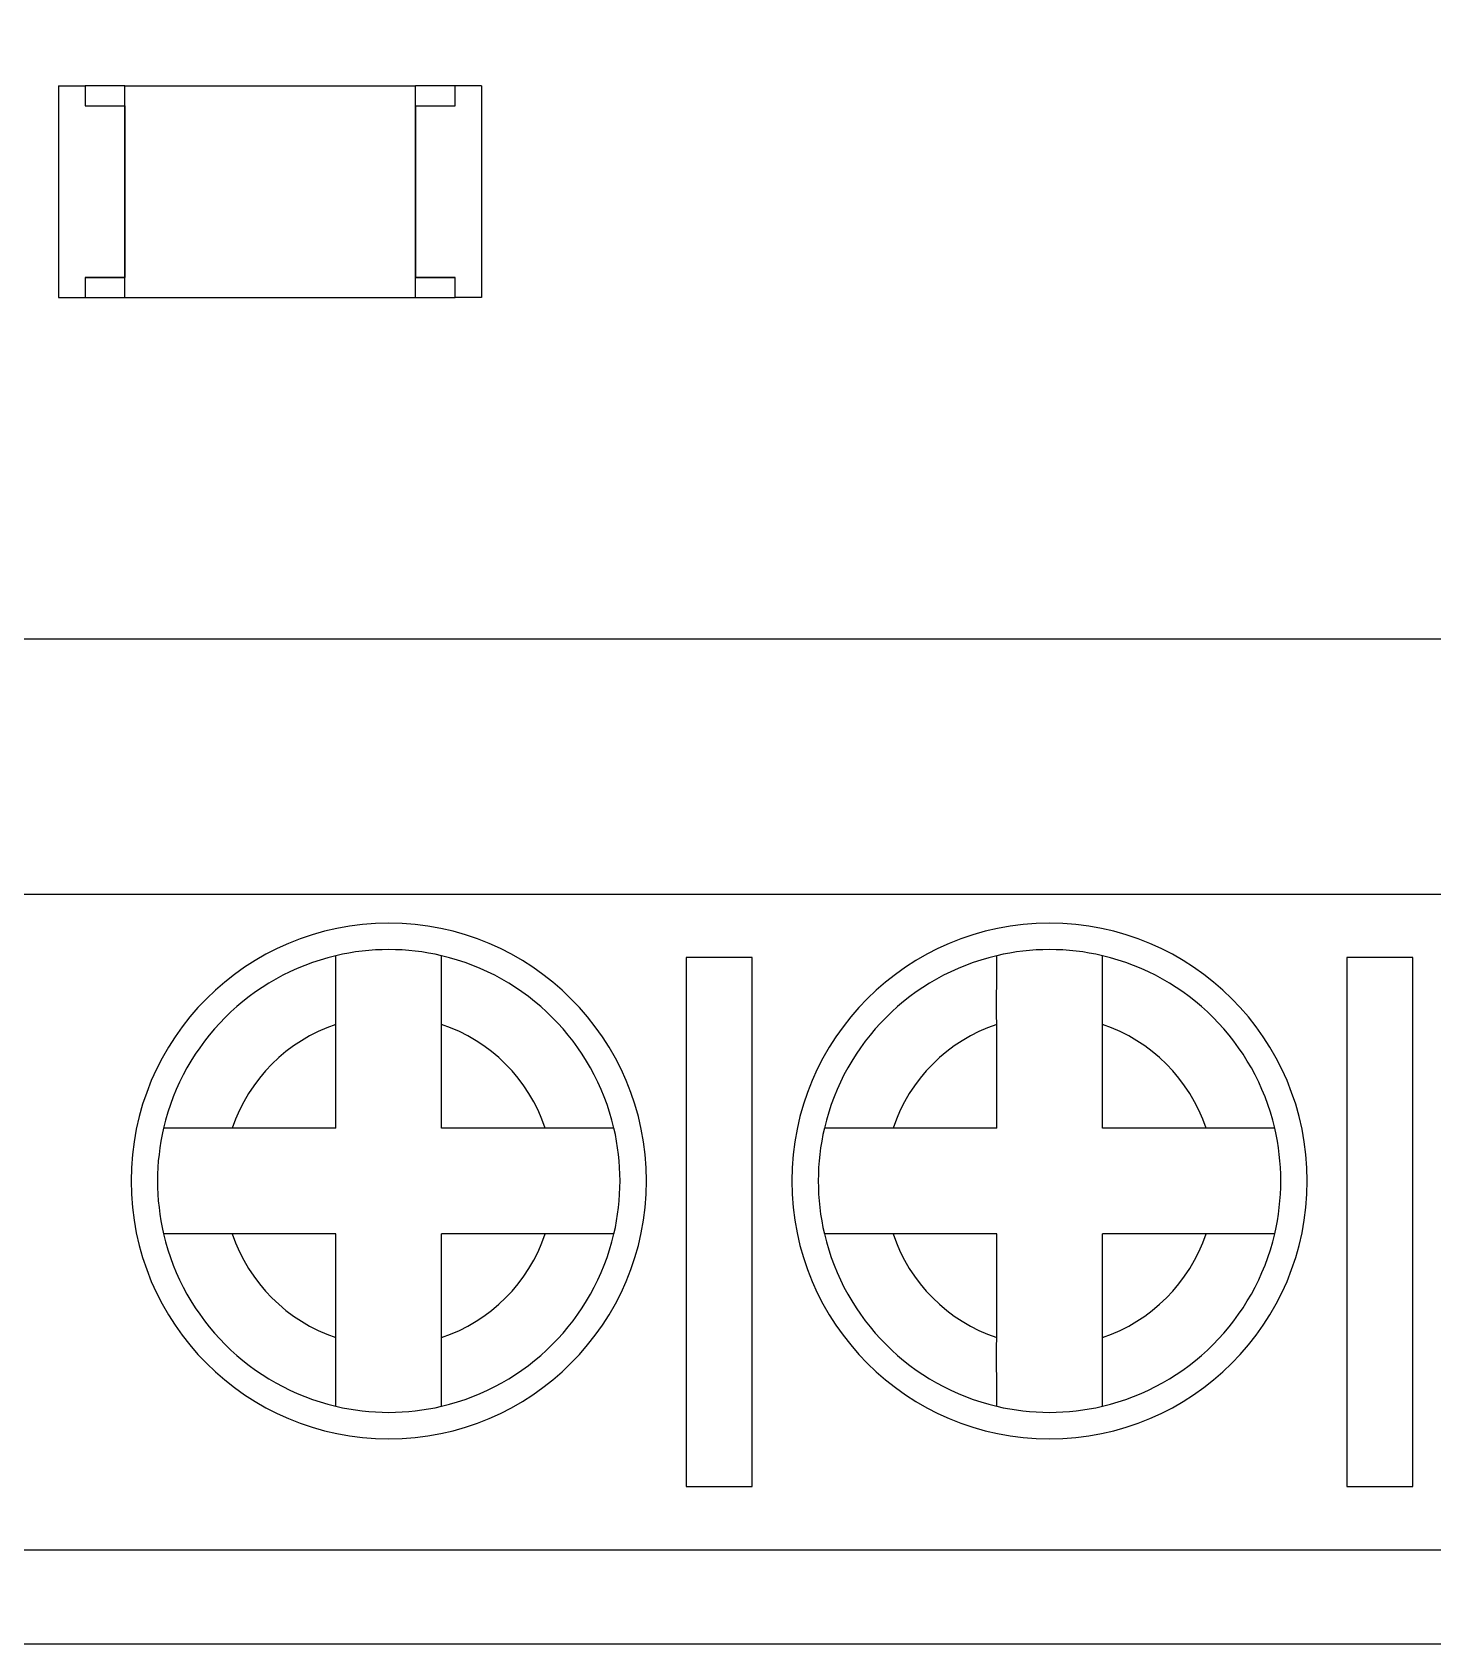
# Model space of a CAD drawing. Header units: millimetres. Extents: x 464 to 694, y 328 to 578.
# Drawn here: x 528.18 to 549.38, y 392.33 to 416.71 of the extents above; entities that cross this region are included whole.
import ezdxf

# ---------------------------------------------------------------- set-up
doc = ezdxf.new("R2010")
doc.units = ezdxf.units.MM

msp = doc.modelspace()

# ---------------------------------------------------------------- linework, layer by layer
at = {"color": 7, "linetype": 'Continuous', "lineweight": 25}
for p, q in [((528.58, 415.898), (528.98, 415.898)), ((528.58, 415.898), (528.58, 412.698)), ((528.98, 415.898), (528.98, 415.598)), ((529.58, 415.898), (528.98, 415.898)), ((529.58, 415.898), (533.98, 415.898)), ((529.58, 412.698), (529.58, 415.898)), ((533.98, 412.698), (533.98, 415.898)), ((534.58, 415.898), (533.98, 415.898)), ((534.98, 415.898), (534.58, 415.898)), ((534.58, 415.598), (534.58, 415.898)), ((534.98, 415.898), (534.98, 412.698)), ((528.98, 415.598), (529.58, 415.598)), ((529.58, 415.598), (529.58, 412.998)), ((533.98, 415.598), (533.98, 412.998)), ((533.98, 415.598), (534.58, 415.598)), ((529.58, 412.998), (528.98, 412.998)), ((528.98, 412.998), (528.98, 412.698)), ((528.98, 412.998), (529.58, 412.998)), ((534.58, 412.998), (533.98, 412.998)), ((533.98, 412.998), (534.58, 412.998)), ((534.58, 412.698), (534.58, 412.998)), ((528.58, 412.698), (528.98, 412.698)), ((528.58, 412.698), (528.68, 412.698)), ((528.58, 412.698), (528.58, 412.698)), ((528.68, 412.698), (528.68, 412.698)), ((528.68, 412.698), (528.98, 412.698)), ((528.98, 412.698), (529.58, 412.698)), ((528.98, 412.698), (529.58, 412.698)), ((529.58, 412.698), (533.98, 412.698)), ((529.58, 412.698), (533.98, 412.698)), ((533.98, 412.698), (534.58, 412.698)), ((533.98, 412.698), (534.58, 412.698)), ((534.88, 412.698), (534.58, 412.698)), ((534.98, 412.698), (534.58, 412.698)), ((534.98, 412.698), (534.88, 412.698)), ((534.88, 412.698), (534.88, 412.698)), ((534.98, 412.698), (534.98, 412.698)), ((508.576, 407.534), (578.576, 407.534)), ((508.576, 403.674), (578.576, 403.674)), ((538.076, 402.714), (538.076, 394.714)), ((539.076, 402.714), (538.076, 402.714)), ((539.076, 394.714), (539.076, 402.714)), ((548.076, 402.714), (548.076, 394.714)), ((549.076, 402.714), (548.076, 402.714)), ((549.076, 394.714), (549.076, 402.714)), ((532.776, 400.134), (532.776, 401.702)), ((534.376, 400.134), (534.376, 401.702)), ((542.776, 400.134), (542.776, 401.702)), ((544.376, 400.134), (544.376, 401.702)), ((532.776, 400.134), (531.207, 400.134)), ((535.944, 400.134), (534.376, 400.134)), ((542.776, 400.134), (541.207, 400.134)), ((545.944, 400.134), (544.376, 400.134)), ((532.776, 398.534), (531.207, 398.534)), ((532.776, 396.965), (532.776, 398.534)), ((535.944, 398.534), (534.376, 398.534)), ((534.376, 396.965), (534.376, 398.534)), ((542.776, 398.534), (541.207, 398.534)), ((542.776, 396.965), (542.776, 398.534)), ((545.944, 398.534), (544.376, 398.534)), ((544.376, 396.965), (544.376, 398.534)), ((538.076, 394.714), (539.076, 394.714)), ((548.076, 394.714), (549.076, 394.714)), ((508.576, 393.754), (578.576, 393.754)), ((508.576, 392.334), (578.576, 392.334))]:
    msp.add_line(p, q, dxfattribs=at)
for centre, radius, start, end in [((578.526, 464), 100.099, 314.4115, 225.62855), ((533.576, 399.334), 3.9, 0, 180), ((543.576, 399.334), 3.9, 0, 180), ((533.576, 399.334), 3.5, 103.213, 166.787), ((533.576, 399.334), 3.5, 76.787, 103.213), ((533.576, 399.334), 3.5, 13.213, 76.787), ((543.576, 399.334), 3.5, 103.213, 166.787), ((543.576, 399.334), 3.5, 76.787, 103.213), ((543.576, 399.334), 3.5, 13.213, 76.787), ((533.576, 399.334), 2.5, 108.6629, 161.3371), ((533.576, 399.334), 2.5, 18.6629, 71.3371), ((543.576, 399.334), 2.5, 108.6629, 161.3371), ((543.576, 399.334), 2.5, 18.6629, 71.3371), ((533.576, 399.334), 3.5, 166.787, 180), ((533.576, 399.334), 3.5, 0, 13.213), ((543.576, 399.334), 3.5, 166.787, 180), ((543.576, 399.334), 3.5, 0, 13.213), ((533.576, 399.334), 3.9, 180, 0), ((533.576, 399.334), 3.5, 180, 193.213), ((533.576, 399.334), 3.5, 346.787, 0), ((543.576, 399.334), 3.9, 180, 0), ((543.576, 399.334), 3.5, 180, 193.213), ((543.576, 399.334), 3.5, 346.787, 0), ((533.576, 399.334), 3.5, 193.213, 256.787), ((533.576, 399.334), 2.5, 198.6629, 251.3371), ((533.576, 399.334), 2.5, 288.6629, 341.3371), ((533.576, 399.334), 3.5, 283.213, 346.787), ((543.576, 399.334), 3.5, 193.213, 256.787), ((543.576, 399.334), 2.5, 198.6629, 251.3371), ((543.576, 399.334), 2.5, 288.6629, 341.3371), ((543.576, 399.334), 3.5, 283.213, 346.787), ((533.576, 399.334), 3.5, 256.787, 283.213), ((543.576, 399.334), 3.5, 256.787, 283.213)]:
    msp.add_arc(centre, radius, start, end, dxfattribs=at)
for points, knots in [([(532.776, 401.702), (532.776, 401.765), (532.775, 401.891), (532.775, 402.077), (532.776, 402.254), (532.776, 402.415), (532.776, 402.552), (532.776, 402.657), (532.776, 402.728), (532.776, 402.737), (532.776, 402.741)], [0, 0, 0, 0, 0.1171054, 0.2364527, 0.3579655, 0.4816212, 0.6074728, 0.7356602, 0.8664071, 1, 1, 1, 1]), ([(534.376, 401.702), (534.376, 401.769), (534.376, 401.902), (534.376, 402.095), (534.376, 402.276), (534.376, 402.434), (534.376, 402.566), (534.376, 402.663), (534.376, 402.729), (534.376, 402.737), (534.376, 402.741)], [0, 0, 0, 0, 0.12407, 0.250165, 0.374611, 0.499505, 0.622288, 0.749402, 0.875051, 1, 1, 1, 1]), ([(542.776, 401.702), (542.776, 401.765), (542.775, 401.891), (542.775, 402.077), (542.776, 402.254), (542.776, 402.415), (542.776, 402.552), (542.776, 402.657), (542.776, 402.728), (542.776, 402.737), (542.776, 402.741)], [0, 0, 0, 0, 0.1171054, 0.2364527, 0.3579655, 0.4816212, 0.6074728, 0.7356602, 0.8664071, 1, 1, 1, 1]), ([(544.376, 401.702), (544.376, 401.769), (544.376, 401.902), (544.376, 402.095), (544.376, 402.276), (544.376, 402.434), (544.376, 402.566), (544.376, 402.663), (544.376, 402.729), (544.376, 402.737), (544.376, 402.741)], [0, 0, 0, 0, 0.12407, 0.250165, 0.374611, 0.499505, 0.622288, 0.749402, 0.875051, 1, 1, 1, 1]), ([(531.207, 400.134), (531.138, 400.134), (531.004, 400.134), (530.81, 400.134), (530.633, 400.134), (530.475, 400.134), (530.343, 400.134), (530.246, 400.134), (530.18, 400.134), (530.172, 400.134), (530.168, 400.134)], [0, 0, 0, 0, 0.128438, 0.251547, 0.373946, 0.500336, 0.623235, 0.750523, 0.875677, 1, 1, 1, 1]), ([(536.983, 400.134), (536.979, 400.134), (536.973, 400.134), (536.938, 400.134), (536.892, 400.134), (536.826, 400.134), (536.744, 400.134), (536.652, 400.134), (536.519, 400.134), (536.339, 400.134), (536.145, 400.134), (536.011, 400.134), (535.944, 400.134)], [0, 0, 0, 0, 0.1246086, 0.1873091, 0.2510941, 0.374161, 0.4367884, 0.5009357, 0.6228115, 0.7502503, 0.8748184, 1, 1, 1, 1]), ([(541.207, 400.134), (541.138, 400.134), (541.004, 400.134), (540.81, 400.134), (540.633, 400.134), (540.475, 400.134), (540.343, 400.134), (540.246, 400.134), (540.18, 400.134), (540.172, 400.134), (540.168, 400.134)], [0, 0, 0, 0, 0.128438, 0.251547, 0.373946, 0.500336, 0.623235, 0.750523, 0.875677, 1, 1, 1, 1]), ([(546.983, 400.134), (546.979, 400.134), (546.973, 400.134), (546.938, 400.134), (546.892, 400.134), (546.826, 400.134), (546.744, 400.134), (546.652, 400.134), (546.519, 400.134), (546.339, 400.134), (546.145, 400.134), (546.011, 400.134), (545.944, 400.134)], [0, 0, 0, 0, 0.124609, 0.187309, 0.251094, 0.374161, 0.436788, 0.500936, 0.622811, 0.75025, 0.874818, 1, 1, 1, 1]), ([(531.207, 398.534), (531.144, 398.534), (531.018, 398.534), (530.833, 398.534), (530.656, 398.534), (530.495, 398.534), (530.357, 398.534), (530.252, 398.534), (530.182, 398.534), (530.173, 398.534), (530.168, 398.534)], [0, 0, 0, 0, 0.117105, 0.236453, 0.357965, 0.481621, 0.607473, 0.73566, 0.866407, 1, 1, 1, 1]), ([(536.983, 398.534), (536.978, 398.534), (536.969, 398.534), (536.899, 398.534), (536.794, 398.534), (536.656, 398.534), (536.495, 398.534), (536.319, 398.534), (536.133, 398.534), (536.007, 398.534), (535.944, 398.534)], [0, 0, 0, 0, 0.133593, 0.26434, 0.392527, 0.518379, 0.642035, 0.763547, 0.882895, 1, 1, 1, 1]), ([(541.207, 398.534), (541.144, 398.534), (541.018, 398.534), (540.833, 398.534), (540.656, 398.534), (540.495, 398.534), (540.357, 398.534), (540.252, 398.534), (540.182, 398.534), (540.173, 398.534), (540.168, 398.534)], [0, 0, 0, 0, 0.117105, 0.236453, 0.357965, 0.481621, 0.607473, 0.73566, 0.866407, 1, 1, 1, 1]), ([(546.983, 398.534), (546.978, 398.534), (546.969, 398.534), (546.899, 398.534), (546.794, 398.534), (546.656, 398.534), (546.495, 398.534), (546.319, 398.534), (546.133, 398.534), (546.007, 398.534), (545.944, 398.534)], [0, 0, 0, 0, 0.133593, 0.26434, 0.392527, 0.518379, 0.642035, 0.763547, 0.882895, 1, 1, 1, 1]), ([(532.776, 395.926), (532.776, 395.931), (532.776, 395.94), (532.776, 396.01), (532.776, 396.116), (532.776, 396.253), (532.776, 396.414), (532.775, 396.591), (532.775, 396.776), (532.776, 396.903), (532.776, 396.965)], [0, 0, 0, 0, 0.133593, 0.26434, 0.392527, 0.518379, 0.642035, 0.763547, 0.882895, 1, 1, 1, 1]), ([(534.376, 395.926), (534.376, 395.93), (534.376, 395.936), (534.376, 395.972), (534.376, 396.018), (534.376, 396.084), (534.376, 396.166), (534.376, 396.257), (534.376, 396.39), (534.376, 396.569), (534.376, 396.764), (534.376, 396.898), (534.376, 396.965)], [0, 0, 0, 0, 0.123365, 0.186101, 0.250347, 0.374315, 0.436651, 0.500016, 0.621977, 0.749345, 0.874232, 1, 1, 1, 1]), ([(542.776, 395.926), (542.776, 395.931), (542.776, 395.94), (542.776, 396.01), (542.776, 396.116), (542.776, 396.253), (542.776, 396.414), (542.775, 396.591), (542.775, 396.776), (542.776, 396.903), (542.776, 396.965)], [0, 0, 0, 0, 0.133593, 0.26434, 0.392527, 0.518379, 0.642035, 0.763547, 0.882895, 1, 1, 1, 1]), ([(544.376, 395.926), (544.376, 395.93), (544.376, 395.936), (544.376, 395.972), (544.376, 396.018), (544.376, 396.084), (544.376, 396.166), (544.376, 396.257), (544.376, 396.39), (544.376, 396.569), (544.376, 396.764), (544.376, 396.898), (544.376, 396.965)], [0, 0, 0, 0, 0.123365, 0.186101, 0.250347, 0.374315, 0.436651, 0.500016, 0.621977, 0.749345, 0.874232, 1, 1, 1, 1])]:
    msp.add_open_spline(points, degree=3, knots=knots, dxfattribs=at)

doc.saveas('drawing.dxf')
